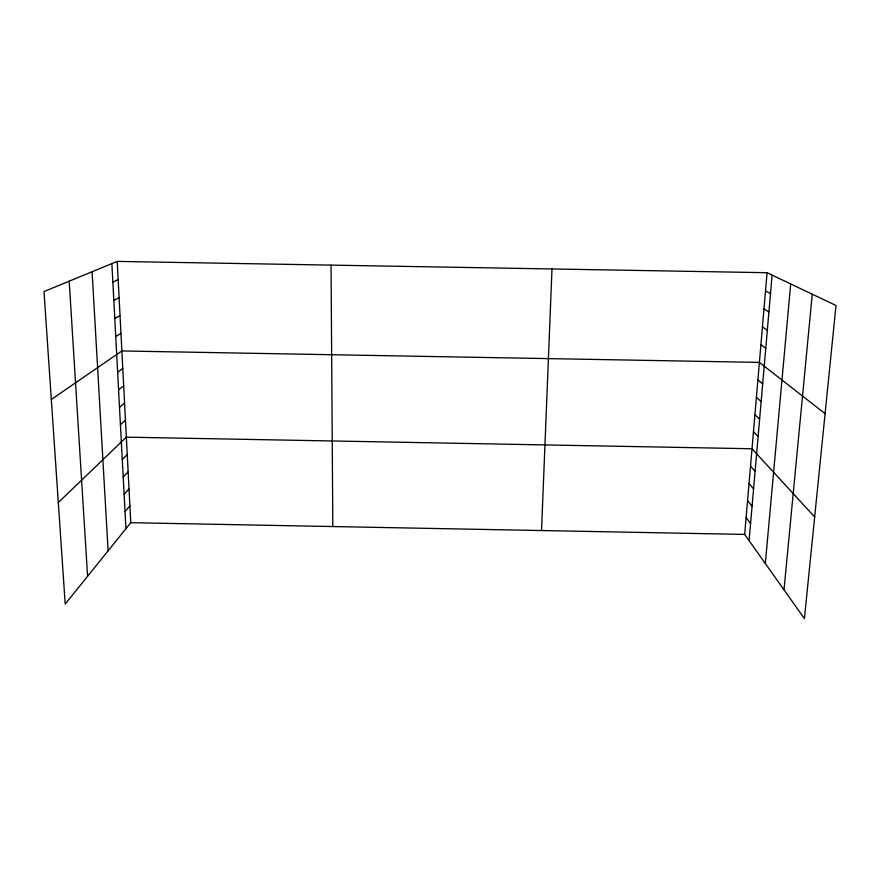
<?xml version="1.0" encoding="UTF-8"?>
<svg xmlns="http://www.w3.org/2000/svg" width="880" height="880" viewBox="0 0 880 880"><rect width="100%" height="100%" fill="white"/><g stroke="black" fill="none" stroke-linecap="round" stroke-linejoin="round"><path stroke-width="1.32" d="M541.53 530.541L552.002 268.961M767.074 272.701L836 305.492L804.408 618.596L744.678 534.424L767.074 272.701L117.216 261.404L44 291.555L65.197 604.054L130.779 522.687L117.216 261.404M749.089 540.639L772.112 275.088M765.314 563.508L790.702 283.943M784.003 589.842L812.262 294.195M125.026 511.621L129.91 505.835M124.113 494.406L129.03 488.862M123.2 477.059L128.139 471.757M122.265 459.58L127.237 454.52M58.311 502.568L126.335 437.151L752.004 448.756L814.66 516.945M120.417 424.732L125.455 420.167M119.493 407.374L124.575 403.051M118.569 389.884L123.673 385.814M117.634 372.262L122.771 368.445M51.315 399.487L121.869 350.944L759.396 362.406L825.088 413.655M115.742 336.6L120.945 333.3M114.785 318.56L120.021 315.535M113.817 300.388L119.097 297.627M112.849 282.073L118.162 279.587M130.779 522.687L744.678 534.424M765.523 290.917L770.506 293.59M763.972 308.99L768.911 311.949M762.432 326.931L767.338 330.154M760.914 344.74L765.765 348.227M757.9 379.94L762.674 383.955M756.415 397.331L761.145 401.61M754.93 414.601L759.616 419.133M753.467 431.75L758.109 436.513M750.519 466.158L755.084 471.416M749.045 483.417L753.566 488.928M747.571 500.555L752.059 506.297M746.119 517.55L750.563 523.534M69.201 281.182L87.593 576.268M92.103 271.744L108.108 550.814M111.87 263.604L125.939 528.704M331.045 265.122L332.816 526.548"/></g></svg>
